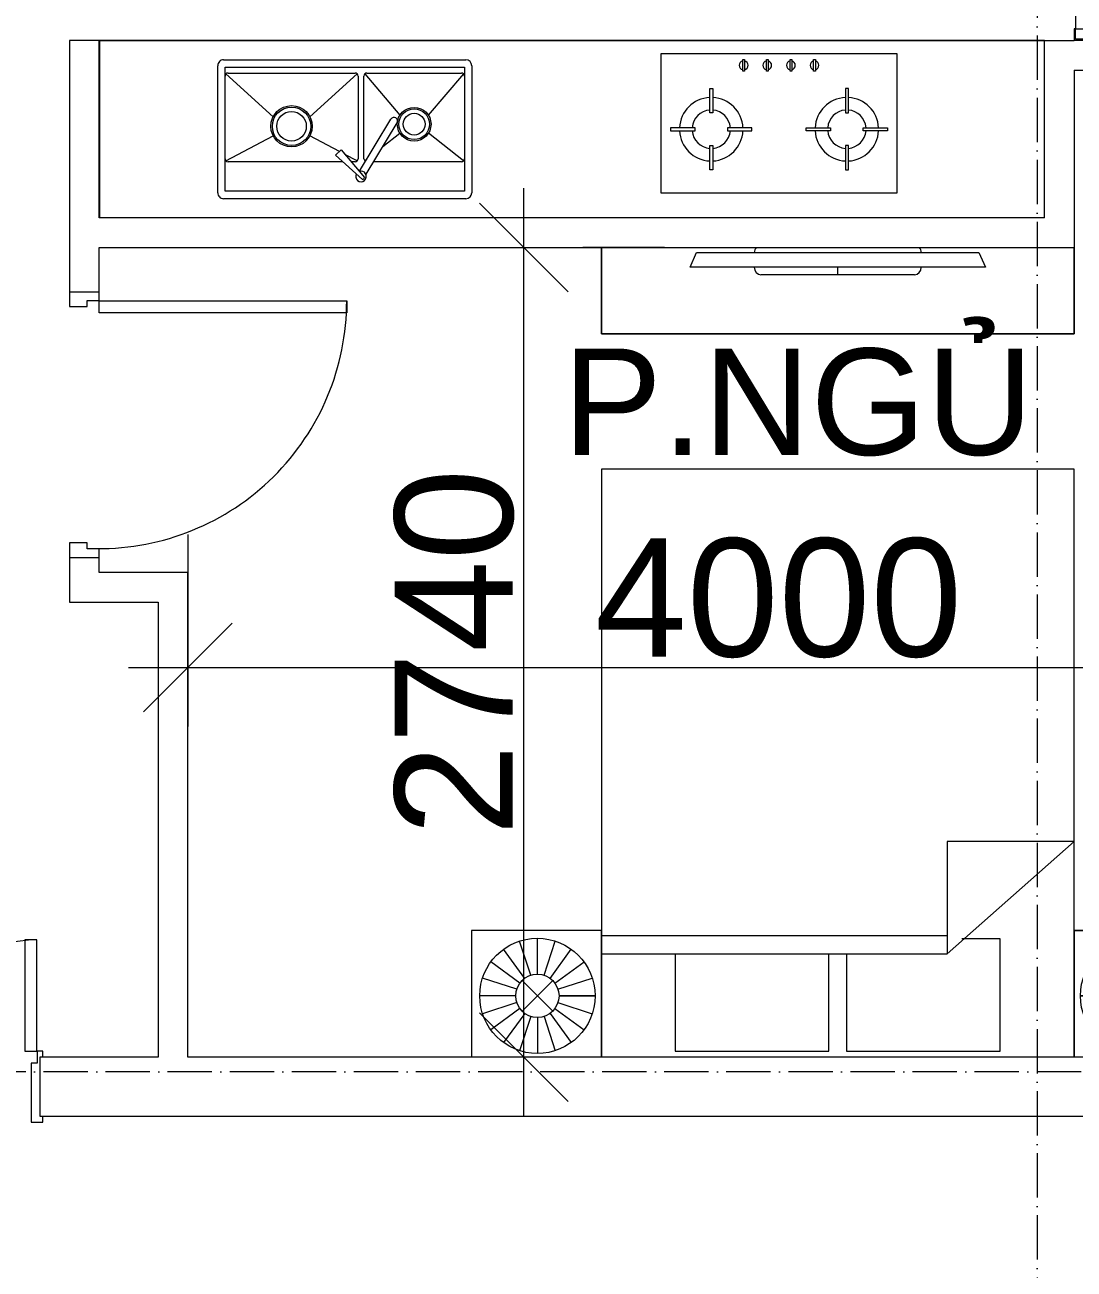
# Model space of a CAD drawing. Header units: millimetres. Extents: x -20215 to 101892, y -17414 to 45470.
# Drawn here: x 4549 to 8101, y 32283 to 36493 of the extents above; entities that cross this region are included whole.
import ezdxf

# ---------------------------------------------------------------- set-up
doc = ezdxf.new("R2010")
doc.units = ezdxf.units.MM
doc.linetypes.add('Grid Line', pattern=[4.2, 3, -0.6, 0, -0.6])
for name, color, linetype, lineweight in [('CHU', 181, 'Continuous', 5), ('CUA', 31, 'Continuous', 9), ('DIM', 1, 'Continuous', 5), ('DIM-200', 1, 'Continuous', 5), ('NET-CAT', 3, 'Continuous', 15), ('THIET BI', 44, 'Continuous', 5), ('TRUC', 225, 'Continuous', 5)]:
    doc.layers.add(name, color=color, linetype=linetype, lineweight=lineweight)
doc.styles.add('Arial_1', font='arial_0.ttf', dxfattribs={"height": 400})
doc.styles.add('Arial_6', font='arial_0.ttf', dxfattribs={"height": 360})
doc.dimstyles.new('Diagonal_-_2mm_Arial', dxfattribs={"dimscale": 304.8, "dimtxt": 408.10376, "dimasz": 0.984252, "dimexe": 0.656168, "dimexo": 4.593176, "dimgap": 0.098425, "dimtad": 1, "dimdec": 0, "dimzin": 0, "dimdsep": 46, "dimtxsty": 'Arial_1', "dimblk1": 'OBLIQUE', "dimblk2": 'OBLIQUE', "dimsah": 1, "dimcen": 0.09, "dimdle": 0.656168, "dimazin": 0, "dimtfac": 1, "dimtdec": 4, "dimtix": 1, "dimtmove": 0, "dimatfit": 3, "dimfxl": 0, "dimtvp": 1, "dimtolj": 1, "dimtzin": 0, "dimlwd": 9, "dimlwe": 9, "dimarcsym": 0})

# ---------------------------------------------------------------- blocks, each defined once
blk = doc.blocks.new('X-GIUONG1 - X-GIUONG-V48-MẶT BẰNG TẦNG 4')
at = {"layer": 'THIET BI'}
for p, q in [((-1239, -10), (-1239, -439)), ((-1239, -439), (-1239, -10)), ((-1039.2, -147.8), (-1076.9, -31.8)), ((-1016.6, -144.2), (-1016.6, -22.2)), ((-993.9, -147.8), (-956.3, -31.8)), ((-800, -439), (-800, -10)), ((-800, -10), (-800, -2000)), ((-800, -10), (-800, -439)), ((-800, -10), (-800, -2000)), ((-550, -30), (-550, -410)), ((-30, -30), (-550, -30)), ((-30, -360), (-30, -30)), ((30, -30), (30, -360)), ((550, -30), (30, -30)), ((550, -360), (550, -30)), ((800, -10), (800, -439)), ((800, -2000), (800, -10)), ((800, -10), (800, -439)), ((800, -2000), (800, -10)), ((993.9, -147.8), (956.3, -31.8)), ((1016.6, -144.2), (1016.6, -22.2)), ((1039.2, -147.8), (1076.9, -31.8)), ((1239, -439), (1239, -10)), ((1239, -439), (1239, -10)), ((-1059.6, -158.2), (-1131.2, -59.5)), ((-973.5, -158.2), (-901.9, -59.5)), ((973.5, -158.2), (901.9, -59.5)), ((1059.6, -158.2), (1131.2, -59.5)), ((-1075.8, -174.4), (-1174.4, -102.7)), ((-957.4, -174.4), (-858.7, -102.7)), ((957.4, -174.4), (858.7, -102.7)), ((1075.8, -174.4), (1174.4, -102.7)), ((-1086.1, -194.8), (-1202.1, -157.1)), ((-1068.3, -269.1), (-964.8, -165.6)), ((-1068.3, -165.6), (-964.8, -269.1)), ((-947, -194.8), (-831, -157.1)), ((947, -194.8), (831, -157.1)), ((1068.3, -269.1), (964.8, -165.6)), ((1068.3, -165.6), (964.8, -269.1)), ((1086.1, -194.8), (1202.1, -157.1)), ((-1089.7, -217.4), (-1211.7, -217.4)), ((-1086.1, -240), (-1202.1, -277.7)), ((-947, -240), (-831, -277.7)), ((-943.4, -217.4), (-821.4, -217.4)), ((-821.4, -217.4), (-943.4, -217.4)), ((943.4, -217.4), (821.4, -217.4)), ((821.4, -217.4), (943.4, -217.4)), ((947, -240), (831, -277.7)), ((1086.1, -240), (1202.1, -277.7)), ((1089.7, -217.4), (1211.7, -217.4)), ((-1075.8, -260.4), (-1174.4, -332.1)), ((-1059.6, -276.6), (-1131.2, -375.2)), ((-1039.2, -287), (-1076.9, -402.9)), ((-1016.6, -290.5), (-1016.6, -412.5)), ((-993.9, -287), (-956.3, -402.9)), ((-973.5, -276.6), (-901.9, -375.2)), ((-957.4, -260.4), (-858.7, -332.1)), ((957.4, -260.4), (858.7, -332.1)), ((973.5, -276.6), (901.9, -375.2)), ((993.9, -287), (956.3, -402.9)), ((1016.6, -290.5), (1016.6, -412.5)), ((1039.2, -287), (1076.9, -402.9)), ((1059.6, -276.6), (1131.2, -375.2)), ((1075.8, -260.4), (1174.4, -332.1)), ((-370, -360), (-800, -740)), ((-370, -740), (-370, -360)), ((800, -360), (-370, -360)), ((-550, -410), (-420, -410)), ((-370, -420), (800, -420)), ((-1239, -439), (-800, -439)), ((-800, -439), (-1239, -439)), ((800, -439), (1239, -439)), ((800, -439), (1239, -439)), ((-800, -740), (-370, -740)), ((-800, -2000), (800, -2000)), ((-800, -2000), (800, -2000))]:
    blk.add_line(p, q, dxfattribs=at)
for centre, radius in [((-1016.6, -217.4), 195.1), ((1016.6, -217.4), 195.1), ((-1016.6, -217.4), 73.2), ((1016.6, -217.4), 73.2)]:
    blk.add_circle(centre, radius, dxfattribs=at)
blk = doc.blocks.new('X-BEP - X-BEP-1366087-MẶT BẰNG TẦNG 4')
at = {"layer": 'THIET BI'}
for p, q in [((3208.6, -600), (3208.6, 0)), ((3208.6, 0), (3208.6, -600)), ((1968.6, -65), (2788.6, -65)), ((508.6, -84.6), (508.6, -554.6)), ((1308.6, -84.6), (508.6, -84.6)), ((1308.6, -554.6), (1308.6, -84.6)), ((1948.6, -515), (1948.6, -85)), ((1973.6, -90), (2783.6, -90)), ((1973.6, -510), (1973.6, -90)), ((2783.6, -90), (2783.6, -510)), ((2808.6, -85), (2808.6, -515)), ((674.1, -162.5), (674.1, -245)), ((684.1, -162.5), (674.1, -162.5)), ((684.1, -245), (684.1, -162.5)), ((1133.1, -245), (1133.1, -162.5)), ((1133.1, -162.5), (1143.1, -162.5)), ((1143.1, -162.5), (1143.1, -245)), ((2305.8, -147.7), (2201.1, -322)), ((2328.1, -158.1), (2222.5, -333.8)), ((2390.9, -230.2), (2311.5, -136.1)), ((2318, -130.2), (2409.5, -212.3)), ((1976.5, -192.9), (2095.4, -286.6)), ((1983.6, -190), (2280.4, -190)), ((2310.7, -192.9), (2304, -198.2)), ((2313.6, -200), (2313.6, -480)), ((2333.6, -480), (2333.6, -200)), ((2336.5, -192.9), (2377.9, -214.7)), ((2343.6, -190), (2357, -190)), ((2384.6, -190), (2773.6, -190)), ((2780.7, -192.9), (2620.5, -277.4)), ((2783.6, -200), (2783.6, -480)), ((674.1, -245), (684.1, -245)), ((1143.1, -245), (1133.1, -245)), ((2249.8, -241), (2191.8, -286.6)), ((2409.5, -212.3), (2390.9, -230.2)), ((2396.7, -224.6), (2496.7, -277.4)), ((541.6, -295), (624.1, -295)), ((541.6, -305), (541.6, -295)), ((624.1, -305), (541.6, -305)), ((624.1, -295), (624.1, -305)), ((734.2, -305), (734.2, -295)), ((734.2, -295), (816.6, -295)), ((816.6, -305), (734.2, -305)), ((816.6, -295), (816.6, -305)), ((1000.6, -295), (1000.6, -305)), ((1083.1, -295), (1000.6, -295)), ((1000.6, -305), (1083.1, -305)), ((1083.1, -305), (1083.1, -295)), ((1193.1, -295), (1193.1, -305)), ((1275.6, -295), (1193.1, -295)), ((1193.1, -305), (1275.6, -305)), ((1275.6, -305), (1275.6, -295)), ((684.1, -355), (674.1, -355)), ((674.1, -355), (674.1, -437.5)), ((684.1, -437.5), (684.1, -355)), ((1133.1, -355), (1143.1, -355)), ((1133.1, -437.5), (1133.1, -355)), ((1143.1, -355), (1143.1, -437.5)), ((1976.5, -487.1), (2095.7, -347.8)), ((2310.7, -487.1), (2191.6, -347.8)), ((2336.5, -487.1), (2496.4, -342)), ((2780.7, -487.1), (2620.9, -342)), ((674.1, -437.5), (684.1, -437.5)), ((1143.1, -437.5), (1133.1, -437.5)), ((785.7, -496.7), (791.5, -496.7)), ((785.7, -536), (785.7, -496.7)), ((791.5, -496.7), (791.5, -536)), ((865.7, -496.7), (871.5, -496.7)), ((865.7, -536), (865.7, -496.7)), ((871.5, -496.7), (871.5, -536)), ((945.7, -496.7), (951.5, -496.7)), ((945.7, -536), (945.7, -496.7)), ((951.5, -496.7), (951.5, -536)), ((1025.7, -496.7), (1031.5, -496.7)), ((1025.7, -536), (1025.7, -496.7)), ((1031.5, -496.7), (1031.5, -536)), ((2303.6, -490), (1983.6, -490)), ((2773.6, -490), (2343.6, -490)), ((791.5, -536), (785.7, -536)), ((871.5, -536), (865.7, -536)), ((951.5, -536), (945.7, -536)), ((1031.5, -536), (1025.7, -536)), ((2788.6, -535), (1968.6, -535)), ((2783.6, -510), (1973.6, -510)), ((508.6, -554.6), (1308.6, -554.6)), ((10, -600), (3208.6, -600)), ((3208.6, -600), (10, -600))]:
    blk.add_line(p, q, dxfattribs=at)
for centre, radius in [((2558.6, -310), 70), ((2558.6, -310), 65), ((2143.6, -317), 57), ((2143.6, -317), 52), ((2143.6, -317), 37), ((2558.6, -310), 50)]:
    blk.add_circle(centre, radius, dxfattribs=at)
for centre, radius, start, end in [((1968.6, -85), 20, 90, 180), ((2788.6, -85), 20, 360, 90), ((2323.6, -140.5), 18.1, 330.6092, 289.5069), ((2318.5, -137.3), 7.15, 94.3974, 170.1542), ((679.1, -300), 107.5, 92.6659, 177.3341), ((679.1, -300), 107.5, 2.6659, 87.3341), ((1138.1, -300), 107.5, 92.6659, 177.3341), ((1138.1, -300), 107.5, 2.6659, 87.3341), ((1983.6, -200), 10, 90, 180), ((2303.6, -200), 10, 0, 62.411), ((2343.6, -200), 10, 90, 180), ((2773.6, -200), 10, 0, 90), ((679.1, -300), 65, 94.4117, 175.5883), ((679.1, -300), 65, 4.4117, 85.5883), ((1138.1, -300), 65, 94.4117, 175.5883), ((1138.1, -300), 65, 4.4117, 85.5883), ((679.1, -300), 107.5, 182.6659, 267.3341), ((679.1, -300), 65, 184.4117, 265.5883), ((679.1, -300), 65, 274.4117, 355.5883), ((679.1, -300), 107.5, 272.6659, 357.3341), ((1138.1, -300), 107.5, 182.6659, 267.3341), ((1138.1, -300), 65, 184.4117, 265.5883), ((1138.1, -300), 65, 274.4117, 355.5883), ((1138.1, -300), 107.5, 272.6659, 357.3341), ((2211.9, -327.7), 12.2, 152.0442, 329.8501), ((788.6, -516.3), 14.9, 101.2431, 258.7569), ((788.6, -516.3), 14.9, 281.2431, 78.7569), ((868.6, -516.3), 14.9, 101.2431, 258.7569), ((868.6, -516.3), 14.9, 281.2431, 78.7569), ((948.6, -516.3), 14.9, 101.2431, 258.7569), ((948.6, -516.3), 14.9, 281.2431, 78.7569), ((1028.6, -516.3), 14.9, 101.2431, 258.7569), ((1028.6, -516.3), 14.9, 281.2431, 78.7569), ((1983.6, -480), 10, 180, 270), ((2303.6, -480), 10, 270, 0), ((2343.6, -480), 10, 180, 270), ((2773.6, -480), 10, 270, 0), ((1968.6, -515), 20, 180, 270), ((2788.6, -515), 20, 270, 0)]:
    blk.add_arc(centre, radius, start, end, dxfattribs=at)
blk = doc.blocks.new('X-TV1 - X-TV 3-V52-MẶT BẰNG TẦNG 4')
at = {"layer": 'THIET BI'}
for p, q in [((1600, 300), (0, 300)), ((0, 300), (0, 7.7)), ((0, 300), (1600, 300)), ((0, 7.7), (0, 300)), ((1600, 7.7), (1600, 300)), ((1600, 300), (1600, 7.7)), ((540, 100), (1060, 100)), ((800, 100), (800, 75)), ((300, 75), (1300, 75)), ((322.5, 25), (300, 75)), ((1300, 75), (1277.5, 25)), ((1277.5, 25), (322.5, 25))]:
    blk.add_line(p, q, dxfattribs=at)
for centre, start_param, end_param in [((540, 75), 0, 1.570796), ((1060, 75), 4.712389, 6.283185), ((540, 25), 1.570796, 2.33861), ((1060, 25), 3.944575, 4.712389)]:
    blk.add_ellipse(centre, major_axis=(0, 25), ratio=0.9, start_param=start_param, end_param=end_param, dxfattribs=at)
blk = doc.blocks.new('CUA PHONG NGU - Type 1-1365721-MẶT BẰNG TẦNG 4')
at = {"layer": 'CUA'}
for p, q in [((-317.5, 890.3), (-277.5, 890.3)), ((-317.5, 52.3), (-317.5, 890.3)), ((-277.5, 890.3), (-277.5, 52.3)), ((-277.5, 52.3), (-317.5, 52.3))]:
    blk.add_line(p, q, dxfattribs=at)
at = {"layer": 'CUA', "lineweight": 5}
for p, q in [((-318.5, 52.3), (-348.5, 52.3)), ((-318.5, 11.3), (-318.5, 52.3)), ((551.5, 52.3), (521.5, 52.3)), ((521.5, 52.3), (521.5, 11.3)), ((-298.5, 11.3), (-318.5, 11.3)), ((-298.5, -47.7), (-298.5, 11.3)), ((521.5, 11.3), (501.5, 11.3)), ((501.5, 11.3), (501.5, -47.7)), ((-348.5, -47.7), (-298.5, -47.7)), ((501.5, -47.7), (551.5, -47.7))]:
    blk.add_line(p, q, dxfattribs=at)
blk.add_arc((-317.5, 52.3), 838, 359.5, 90, dxfattribs=at)
blk = doc.blocks.new('CUA VAO CAN HO - Type 1-V37-MẶT BẰNG TẦNG 4')
at = {"layer": 'CUA'}
for p, q in [((-487.5, 922.3), (-447.5, 922.3)), ((-487.5, 122.3), (-487.5, 922.3)), ((-447.5, 922.3), (-447.5, 122.3)), ((650.5, 499.3), (650.5, 122.3)), ((690.5, 499.3), (650.5, 499.3)), ((690.5, 122.3), (690.5, 499.3)), ((-447.5, 122.3), (-487.5, 122.3)), ((650.5, 122.3), (690.5, 122.3))]:
    blk.add_line(p, q, dxfattribs=at)
at = {"layer": 'CUA', "lineweight": 5}
for p, q in [((-488.5, 122.3), (-508.5, 122.3)), ((-508.5, 122.3), (-508.5, 102.3)), ((-488.5, 81.3), (-488.5, 122.3)), ((711.5, 122.3), (691.5, 122.3)), ((691.5, 122.3), (691.5, 81.3)), ((711.5, 102.3), (711.5, 122.3)), ((-468.5, 81.3), (-488.5, 81.3)), ((-468.5, -117.7), (-468.5, 81.3)), ((691.5, 81.3), (671.5, 81.3)), ((671.5, 81.3), (671.5, -117.7)), ((-508.5, -97.7), (-508.5, -117.7)), ((-508.5, -117.7), (-468.5, -117.7)), ((671.5, -117.7), (711.5, -117.7)), ((711.5, -117.7), (711.5, -97.7))]:
    blk.add_line(p, q, dxfattribs=at)
for centre, radius, start, end in [((-487.5, 122.3), 800, 359.5, 90), ((690.5, 122.3), 377, 90, 180.5)]:
    blk.add_arc(centre, radius, start, end, dxfattribs=at)
blk = doc.blocks.new('CUA SAN PHOI LUA1 - CUA SAN PHOI LUA 800-1384255-MẶT BẰNG TẦNG 4')
at = {"layer": 'CUA'}
for p, q in [((-360, -50), (-400, -50)), ((-395, -85), (-395, -55)), ((-395, -55), (-360, -55)), ((-360, -55), (-360, -50)), ((-260, -55), (-360, -55)), ((-360, -55), (-360, -85)), ((-260, -85), (-260, -55)), ((-260, -55), (300, -55)), ((300, -65), (-260, -65)), ((-260, -65), (-260, -75)), ((-260, -75), (300, -75)), ((400, -55), (300, -55)), ((300, -55), (300, -85)), ((300, -75), (300, -65)), ((400, -85), (400, -55)), ((400, -55), (960, -55)), ((960, -50), (960, -55)), ((960, -55), (995, -55)), ((995, -55), (995, -85)), ((1000, -90), (1000, -50)), ((-400, -90), (-360, -90)), ((-360, -85), (-395, -85)), ((-360, -85), (-260, -85)), ((-360, -90), (-360, -85)), ((-360, -90), (960, -90)), ((300, -85), (-260, -85)), ((300, -85), (400, -85)), ((960, -85), (400, -85)), ((995, -85), (960, -85)), ((960, -85), (960, -90)), ((960, -90), (1000, -90))]:
    blk.add_line(p, q, dxfattribs=at)
blk = doc.blocks.new('DIMBLOCK55-MẶT BẰNG TẦNG 4')
at = {"layer": 'DIM-200', "lineweight": 9, "transparency": 16777216}
for p, q in [((28200.5, 32689.9), (28200.5, 31862.4)), ((28200.5, 32062.4), (28200.5, 32689.9)), ((-1824.5, 30874.5), (-1824.5, 32262.4)), ((-1824.5, 32062.4), (-1674.5, 32212.4)), ((28200.5, 32062.4), (28350.5, 32212.4)), ((-2024.5, 32062.4), (28200.5, 32062.4)), ((-1824.5, 32062.4), (-1974.5, 31912.4)), ((-1824.5, 32062.4), (-1824.5, 30874.5)), ((28200.5, 32062.4), (28050.5, 31912.4))]:
    blk.add_line(p, q, dxfattribs=at)
at = {"layer": 'DIM-200', "color": 0, "lineweight": 9, "transparency": 16777216, "insert": (12418.9, 32611.7), "char_height": 400, "width": 1845.885, "attachment_point": 1, "line_spacing_factor": 0.941778, "style": 'Arial_1'}
blk.add_mtext('30025', dxfattribs=at)
blk = doc.blocks.new('_Oblique')
at = {"color": 0, "linetype": 'ByBlock', "lineweight": -2}
blk.add_line((-0.5, -0.5), (0.5, 0.5), dxfattribs=at)
blk = doc.blocks.new('*D418')
at = {"layer": 'Defpoints', "color": 0, "transparency": 16777216}
for p in [(5100.5, 36169), (9100.5, 36159), (9100.5, 34318.4)]:
    blk.add_point(p, dxfattribs=at)
at = {"layer": 'DIM', "color": 0, "lineweight": 9, "transparency": 16777216}
for p, q in [((5100.5, 34769), (5100.5, 34118.4)), ((9100.5, 34759), (9100.5, 34118.4)), ((4900.5, 34318.4), (9300.5, 34318.4))]:
    blk.add_line(p, q, dxfattribs=at)
at = {"layer": 'DIM', "color": 0, "lineweight": 9, "transparency": 16777216, "xscale": 300, "yscale": 300, "zscale": 300, "rotation": 180}
blk.add_blockref('_Oblique', (5100.5, 34318.4), dxfattribs=at)
at = {"layer": 'DIM', "color": 0, "lineweight": 9, "transparency": 16777216, "xscale": 300, "yscale": 300, "zscale": 300}
blk.add_blockref('_Oblique', (9100.5, 34318.4), dxfattribs=at)
at = {"layer": 'DIM', "color": 0, "lineweight": 9, "transparency": 16777216, "insert": (7100.5, 34552.6), "char_height": 400, "attachment_point": 5, "style": 'Arial_1'}
blk.add_mtext('\\A1;4000', dxfattribs=at)
blk = doc.blocks.new('*D419')
at = {"layer": 'Defpoints', "color": 0, "transparency": 16777216}
for p in [(5314, 35739.9), (6237.8, 35739.9), (5682.7, 32999.9)]:
    blk.add_point(p, dxfattribs=at)
at = {"layer": 'DIM', "color": 0, "lineweight": 9, "transparency": 16777216}
for p, q in [((6237.8, 32799.9), (6237.8, 35939.9)), ((6714, 35739.9), (6437.8, 35739.9)), ((7082.7, 32999.9), (6437.8, 32999.9))]:
    blk.add_line(p, q, dxfattribs=at)
at = {"layer": 'DIM', "color": 0, "lineweight": 9, "transparency": 16777216, "xscale": 300, "yscale": 300, "zscale": 300}
for p, rotation in [((6237.8, 35739.9), 90), ((6237.8, 32999.9), 270)]:
    blk.add_blockref('_Oblique', p, dxfattribs=dict(at, rotation=rotation))
at = {"layer": 'DIM', "color": 0, "lineweight": 9, "transparency": 16777216, "insert": (6003.6, 34369.9), "char_height": 400, "attachment_point": 5, "rotation": 90, "style": 'Arial_1'}
blk.add_mtext('\\A1;2740', dxfattribs=at)

msp = doc.modelspace()

# ---------------------------------------------------------------- linework, layer by layer
at = {"layer": 'NET-CAT'}
for p, q in [((4800.5, 36439.9), (4700.5, 36439.9)), ((4700.5, 36439.9), (4700.5, 35589.9)), ((4800.5, 35839.9), (4800.5, 36439.9)), ((8000.5, 35839.9), (8000.5, 36439.9)), ((8000.5, 36439.9), (8100.5, 36439.9)), ((8210.5, 36439.9), (8100.5, 36439.9)), ((8100.5, 36339.9), (8210.5, 36339.9)), ((8100.5, 36339.9), (8100.5, 35739.9)), ((8000.5, 35839.9), (4800.5, 35839.9)), ((4800.5, 35589.9), (4800.5, 35739.9)), ((4800.5, 35739.9), (8100.5, 35739.9)), ((4700.5, 35589.9), (4800.5, 35589.9)), ((4700.5, 34689.9), (4700.5, 34539.9)), ((4800.5, 34689.9), (4700.5, 34689.9)), ((4800.5, 34639.9), (4800.5, 34689.9)), ((5100.5, 34639.9), (4800.5, 34639.9)), ((5100.5, 32999.9), (5100.5, 34639.9)), ((4700.5, 34539.9), (5000.5, 34539.9)), ((5000.5, 34539.9), (5000.5, 32999.9)), ((5000.5, 32999.9), (4600.5, 32999.9)), ((4600.5, 32999.9), (4600.5, 32799.9)), ((8950.5, 32999.9), (5100.5, 32999.9)), ((4600.5, 32799.9), (8950.5, 32799.9))]:
    msp.add_line(p, q, dxfattribs=at)
at = {"layer": 'TRUC', "linetype": 'Grid Line', "ltscale": 50}
for p, q in [((7975.5, 43599.9), (7975.5, -4500.1)), ((43000.5, 32949.9), (-12092.4, 32949.9))]:
    msp.add_line(p, q, dxfattribs=at)

# ---------------------------------------------------------------- block references
at = {"layer": 'CUA'}
for name, p, rotation in [('CUA SAN PHOI LUA1 - CUA SAN PHOI LUA 800-1384255-MẶT BẰNG TẦNG 4', (8050.5, 36839.9), 90.00000000000037), ('CUA PHONG NGU - Type 1-1365721-MẶT BẰNG TẦNG 4', (4748.3, 35241.4), 270.0000000000003)]:
    msp.add_blockref(name, p, dxfattribs=dict(at, rotation=rotation))
msp.add_blockref('CUA VAO CAN HO - Type 1-V37-MẶT BẰNG TẦNG 4', (3899.1, 32897.7), dxfattribs=at)
at = {"layer": 'THIET BI', "rotation": 180}
for name, p in [('X-BEP - X-BEP-1366087-MẶT BẰNG TẦNG 4', (8010.5, 35839.9)), ('X-TV1 - X-TV 3-V52-MẶT BẰNG TẦNG 4', (8100.5, 35747.7)), ('X-GIUONG1 - X-GIUONG-V48-MẶT BẰNG TẦNG 4', (7300.5, 32989.9))]:
    msp.add_blockref(name, p, dxfattribs=at)

# ---------------------------------------------------------------- texts
at = {"layer": 'CHU', "color": 7, "insert": (6370.4, 35397.8), "char_height": 360, "width": 1589.74, "attachment_point": 1, "line_spacing_factor": 0.936439, "style": 'Arial_6'}
msp.add_mtext('\\pt2540.0016,5079.9996,7620.0012,10159.9992,12700.0008,15239.9988,17780.0004,20319.9984,22860,25400.0016,27939.9996,30480.0012,33019.9992,35560.0008,38099.9988,40640.0004,43179.9984,45720,48260.0016,50799.9996,53340.0012,55879.9992,58420.0008,60959.9988,63500.0004,66039.9984,68580,71120.0016,73659.9996,76200.0012,78739.9992,81280.0008;P.NGỦ', dxfattribs=at)

# ---------------------------------------------------------------- dimensions: what is measured, and where the dimension line sits
at = {"layer": 'DIM', "lineweight": 9}
for base, p1, p2, override, picture, middle in [((9100.5, 34318.4), (5100.5, 36169), (9100.5, 36159), {"dimpost": '<>', "dimfxl": 4105.342694}, '*D418', (7100.5, 34552.6)), ((28200.5, 32062.4), (-1824.5, 32274.5), (28200.5, 31289.9), {"dimpost": '<>', "dimfxl": 30041.139016}, 'DIMBLOCK55-MẶT BẰNG TẦNG 4', (13188, 32296.8))]:
    dim = msp.add_linear_dim(base=base, p1=p1, p2=p2, dimstyle='Diagonal_-_2mm_Arial', override=override, dxfattribs=at)
    dim.commit()
    dim.dimension.update_dxf_attribs({"geometry": picture, "text_midpoint": middle})
dim = msp.add_linear_dim(base=(6237.8, 35739.9), p1=(5682.7, 32999.9), p2=(5314, 35739.9), angle=90, dimstyle='Diagonal_-_2mm_Arial', override={"dimpost": '<>', "dimfxl": 3455.238652}, dxfattribs=at)
dim.commit()
dim.dimension.update_dxf_attribs({"geometry": '*D419', "text_midpoint": (6003.6, 34369.9)})

doc.saveas('drawing.dxf')
